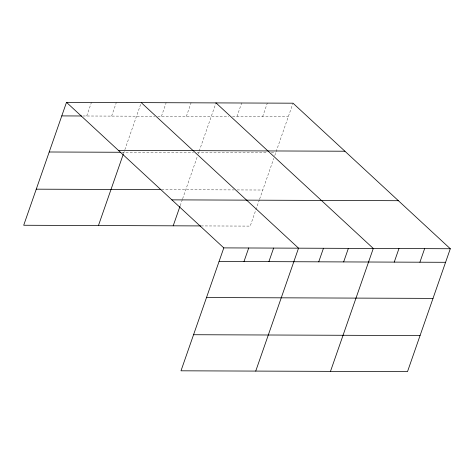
<?xml version="1.0" encoding="UTF-8"?>
<svg xmlns="http://www.w3.org/2000/svg" width="474" height="474" viewBox="0 0 474 474"><rect width="100%" height="100%" fill="white"/><g stroke="black" fill="none" stroke-linecap="round" stroke-linejoin="round"><path stroke-width="0.36" stroke-dasharray="2.37 1.78" d="M86.695 116L91.417 102.437M111.609 116.094L116.331 102.532M123.483 153.647L141.252 102.627M161.444 116.278L166.167 102.716M186.359 116.373L191.081 102.811M180.203 205.692L182.377 199.447M182.62 198.754L197.273 156.681M198.227 153.931L198.707 152.551M199.193 151.165L215.996 102.905M236.947 116.563L241.669 103M262.62 116.657L267.342 103.095M259.391 199.732L250.207 226.104L201.8 225.926M259.634 199.039L273.806 158.346M274.76 155.596L293.009 103.19M83.033 115.988L154.85 116.254M157.777 116.266L228.877 116.533M232.544 116.545L288.287 116.752M121.765 152.267L193.582 152.533M197.243 152.545L267.656 152.812M271.324 152.824L275.72 152.841M161.581 189.641L234.168 189.914M237.101 189.926L262.774 190.021"/><path stroke-width="0.71" d="M66.502 102.348L223.793 247.896L180.991 370.81L407.498 371.652L450.3 248.743L293.009 103.19L66.502 102.348L23.7 225.257L201.065 225.92M98.45 225.535L123.24 154.34M173.194 225.82L179.96 206.386M243.986 261.547L248.708 247.991M268.9 261.642L273.622 248.08M255.735 371.089L298.537 248.175L141.252 102.627M318.735 261.826L323.458 248.269M343.65 261.921L348.372 248.358M330.485 371.367L373.287 248.453L215.996 102.905M394.238 262.11L398.96 248.548M419.905 262.205L424.627 248.643M61.78 115.905L81.564 115.982M118.405 150.377L344.918 151.224M49.213 151.994L120.295 152.261M36.267 189.173L160.846 189.636M171.884 199.862L398.397 200.709M223.793 247.896L450.3 248.743M219.071 261.458L445.578 262.3M206.504 297.542L433.011 298.389M193.558 334.721L420.065 335.568"/></g></svg>
